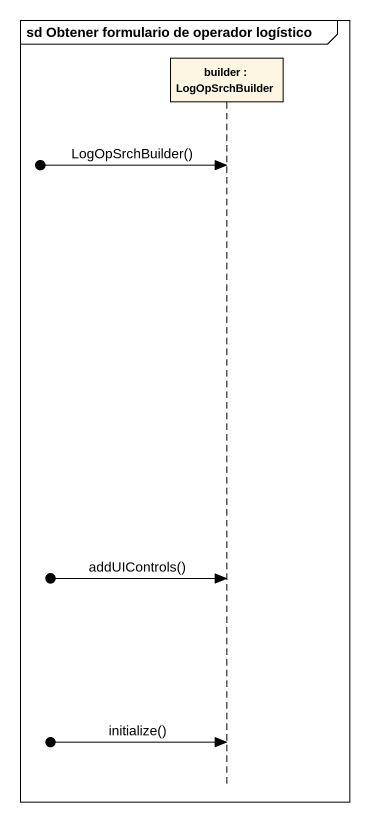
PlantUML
@startuml
mainframe sd Obtener formulario de operador logístico
hide footbox
participant "builder : LogOpSrchBuilder" as builder

[o-> builder : LogOpSrchBuilder()
[o-> builder : addUIControls()
[o-> builder : initialize()
@enduml
